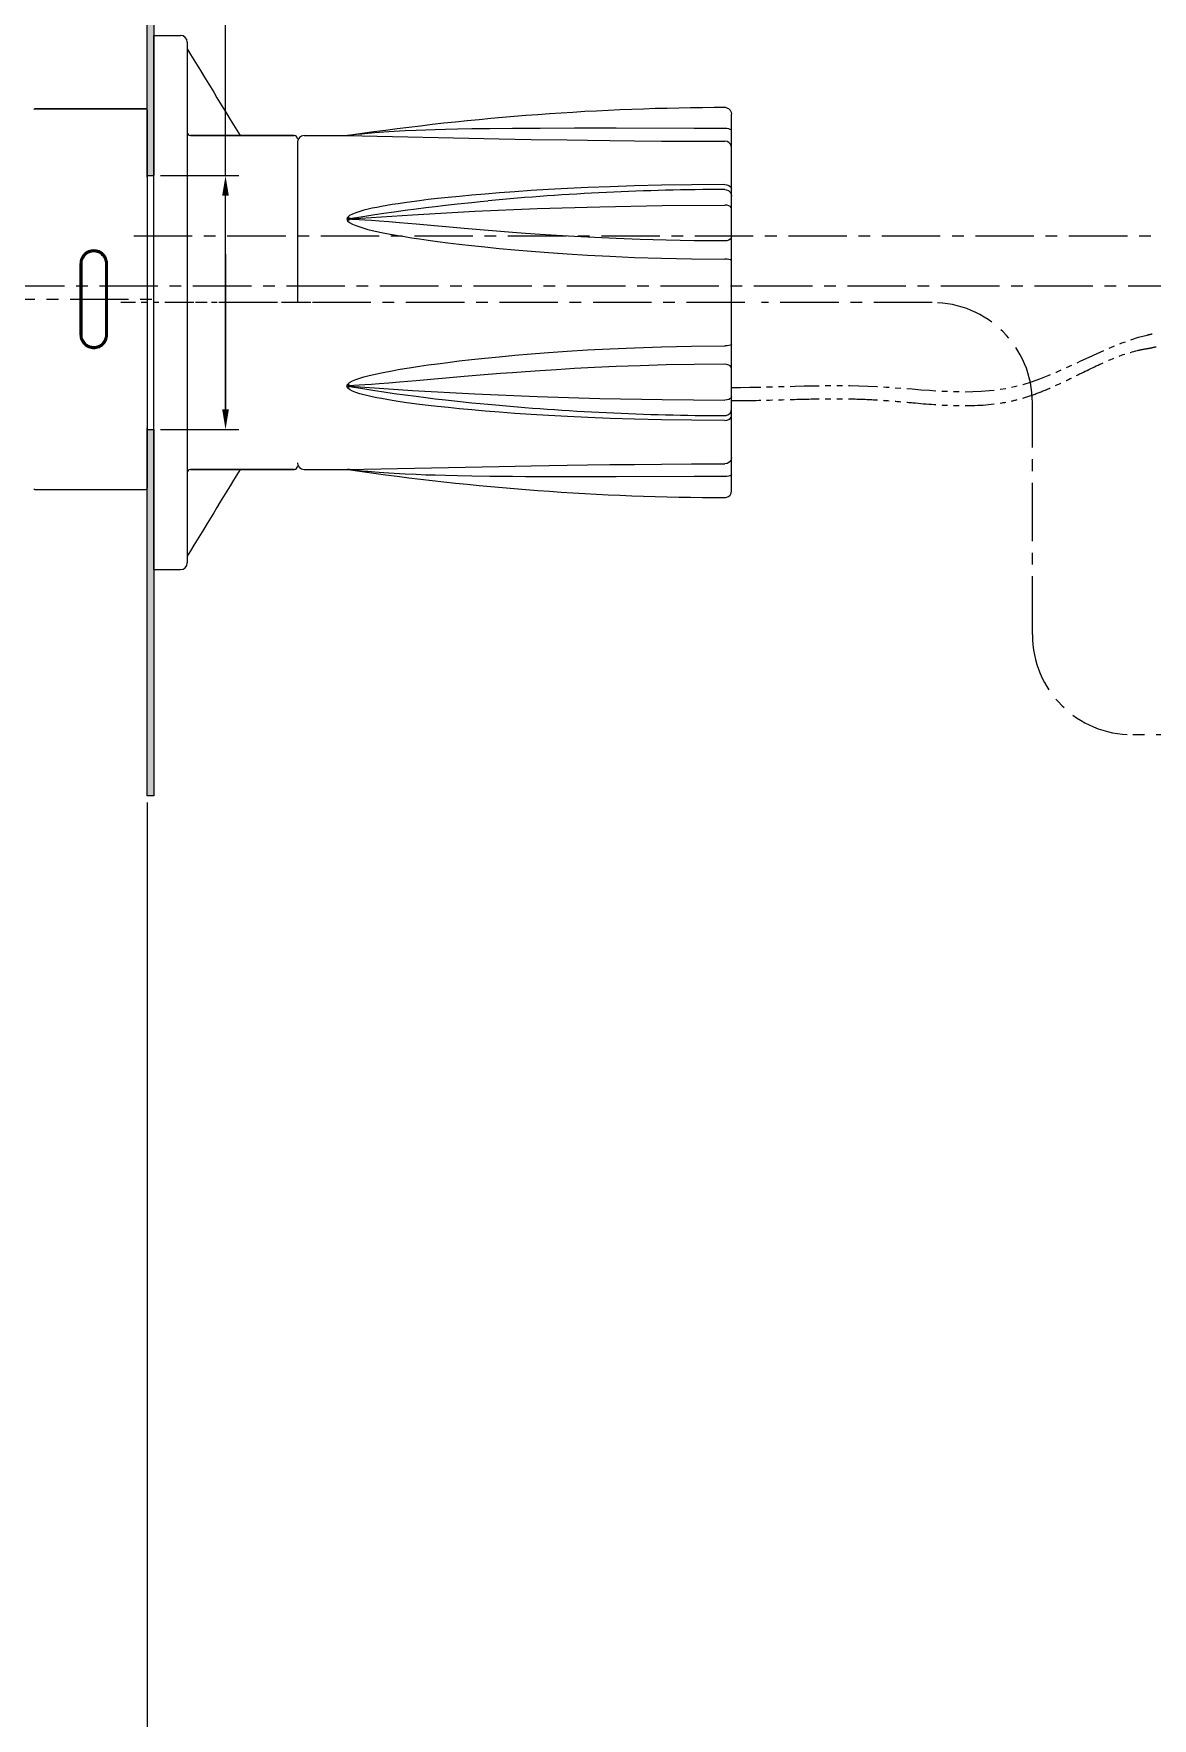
# Model space of a CAD drawing. Extents: x 26988 to 27829, y -7342 to -6748.
# Drawn here: x 27352.5 to 27520, y -7198.8 to -6946.5 of the extents above; entities that cross this region are included whole.
import ezdxf

# ---------------------------------------------------------------- set-up
doc = ezdxf.new("R2010")
doc.units = 0
doc.header["$LTSCALE"] = 7
doc.header["$MEASUREMENT"] = 0
doc.linetypes.add('CENTER', pattern=[2, 1.25, -0.25, 0.25, -0.25])
doc.linetypes.add('PHANTOM2', pattern=[1.25, 0.625, -0.125, 0.125, -0.125, 0.125, -0.125])
doc.layers.get('0').update_dxf_attribs({"color": 2, "linetype": 'CONTINUOUS'})
for name, color, linetype in [('CL', 1, 'CENTER'), ('D', 2, 'CONTINUOUS'), ('DWG', 7, 'CONTINUOUS'), ('HT', 3, 'CONTINUOUS'), ('PH', 3, 'PHANTOM2')]:
    doc.layers.add(name, color=color, linetype=linetype)

msp = doc.modelspace()

# ---------------------------------------------------------------- hatches: boundary and pattern name
at = {"layer": 'HT'}
h = msp.add_hatch(dxfattribs=at)
h.set_pattern_fill('DOTS', color=256, scale=7)
h.set_pattern_definition([(0, (-8411.28894, -90.08687), (0.21875, 0.4375), [0, -0.4375])])
h.paths.add_polyline_path([(27369.47, -7005.75), (27370.47, -7005.75), (27370.47, -7060.63), (27369.47, -7060.63)])
h.paths.add_polyline_path([(27369.47, -6967.75), (27370.47, -6967.75), (27370.47, -6911.04), (27369.47, -6911.04)])

# ---------------------------------------------------------------- linework, layer by layer
msp.add_line((27369.47, -7005.75), (27370.47, -7005.75))
at = {"layer": 'CL'}
for p, q in [((27367.47, -6976.75), (27658.62, -6976.75)), ((27292.32, -6984.25), (27588.28, -6984.25)), ((27458.97, -6986.75), (27374.97, -6986.75))]:
    msp.add_line(p, q, dxfattribs=at)
at = {"layer": 'CL', "linetype": 'CENTER'}
for p, q in [((27203.92, -6986.25), (27371.47, -6986.25)), ((27487.01, -6986.75), (27461.46, -6986.75)), ((27502.01, -7036.48), (27502.01, -7001.75)), ((27725.3, -7051.48), (27517.01, -7051.48))]:
    msp.add_line(p, q, dxfattribs=at)
for centre, start, end in [((27487.01, -7001.75), 0, 90), ((27517.01, -7036.48), 180, 270)]:
    msp.add_arc(centre, 15, start, end, dxfattribs=at)
at = {"layer": 'D', "ltscale": 0.6}
for p, q in [((27381.2, -6967.75), (27381.2, -6925.17)), ((27369.47, -6967.75), (27370.47, -6967.75)), ((27371.47, -6967.75), (27383.2, -6967.75)), ((27381.2, -7002.75), (27381.2, -6970.75)), ((27371.47, -7005.75), (27383.2, -7005.75)), ((27369.47, -7061.63), (27369.47, -7211.47))]:
    msp.add_line(p, q, dxfattribs=at)
for points in [[(27369.47, -6967.75), (27369.47, -6911.04), (27370.47, -6911.04), (27370.47, -6967.75)], [(27370.47, -7005.75), (27370.47, -7060.63), (27369.47, -7060.63), (27369.47, -7005.75)]]:
    msp.add_lwpolyline(points, dxfattribs=at)
for points in [[(27380.7, -6970.75), (27381.7, -6970.75), (27381.2, -6967.75)], [(27380.7, -7002.75), (27381.7, -7002.75), (27381.2, -7005.75)]]:
    msp.add_solid(points, dxfattribs=at)
at = {"layer": 'DWG'}
for p, q in [((27370.47, -7026.75), (27370.47, -6946.75)), ((27370.47, -6946.75), (27374.47, -6946.75)), ((27375.47, -6947.75), (27375.47, -7025.75)), ((27369.27, -6957.75), (27352.67, -6957.75)), ((27352.67, -6957.75), (27369.27, -6957.75)), ((27456.12, -6957.55), (27456.49, -6957.7)), ((27456.12, -6957.55), (27456.49, -6957.7)), ((27456.49, -6957.7), (27456.75, -6957.92)), ((27369.47, -6957.95), (27369.47, -7014.55)), ((27369.47, -6968), (27369.47, -6957.95)), ((27456.75, -6957.92), (27456.92, -6958.22)), ((27456.92, -6958.22), (27456.97, -6958.55)), ((27456.97, -7014.95), (27456.97, -6958.55)), ((27375.97, -6961.75), (27391.47, -6961.75)), ((27391.47, -6961.75), (27375.97, -6961.75)), ((27391.97, -6962.75), (27391.97, -6986.75)), ((27392.97, -6961.75), (27399.38, -6961.75)), ((27399.38, -6961.75), (27422.19, -6962.22)), ((27399.61, -6961.75), (27399.47, -6961.75)), ((27399.72, -6961.73), (27399.89, -6961.71)), ((27399.89, -6961.71), (27399.9, -6961.71)), ((27399.9, -6961.71), (27399.89, -6961.71)), ((27399.9, -6961.71), (27399.9, -6961.71)), ((27411.17, -6960.93), (27409.72, -6960.98)), ((27412.6, -6960.88), (27411.17, -6960.93)), ((27414.13, -6960.84), (27412.6, -6960.88)), ((27415.91, -6960.8), (27414.13, -6960.84)), ((27418.08, -6960.76), (27415.91, -6960.8)), ((27420.78, -6960.72), (27418.08, -6960.76)), ((27424.15, -6960.69), (27420.78, -6960.72)), ((27422.19, -6962.22), (27426.95, -6962.31)), ((27439.69, -6960.66), (27433.46, -6960.66)), ((27408.12, -6972.93), (27409.72, -6972.71)), ((27409.72, -6972.71), (27411.17, -6972.53)), ((27411.17, -6972.53), (27412.59, -6972.36)), ((27412.59, -6972.36), (27414.12, -6972.18)), ((27414.12, -6972.18), (27415.91, -6971.98)), ((27415.91, -6971.98), (27418.08, -6971.76)), ((27399.89, -6974.23), (27399.9, -6974.23)), ((27399.9, -6974.27), (27399.9, -6974.19)), ((27402.05, -6973.82), (27403.58, -6973.58)), ((27403.04, -6974.48), (27402.05, -6974.42)), ((27404.19, -6974.57), (27403.04, -6974.48)), ((27403.58, -6973.58), (27404.88, -6973.38)), ((27405.63, -6974.68), (27404.19, -6974.57)), ((27404.88, -6973.38), (27406.44, -6973.16)), ((27407.27, -6974.81), (27405.63, -6974.68)), ((27406.44, -6973.16), (27408.12, -6972.93)), ((27409.72, -6975.02), (27407.27, -6974.81)), ((27416.94, -6975.66), (27409.72, -6975.02)), ((27419.35, -6975.86), (27416.94, -6975.66)), ((27381.22, -6979.5), (27381.22, -7004)), ((27359.42, -6991.63), (27359.42, -6980.88)), ((27359.49, -6980.76), (27359.47, -6980.98)), ((27359.47, -6980.98), (27359.47, -6991.53)), ((27359.67, -6980.94), (27359.67, -6991.57)), ((27363.27, -6991.57), (27363.27, -6980.94)), ((27363.47, -6991.53), (27363.47, -6980.97)), ((27363.52, -6991.63), (27363.52, -6980.88)), ((27363.46, -6991.75), (27363.47, -6991.53)), ((27381.22, -7003.75), (27381.22, -6991.75)), ((27416.94, -6997.85), (27409.72, -6998.48)), ((27419.35, -6997.64), (27416.94, -6997.85)), ((27399.89, -6999.27), (27399.9, -6999.28)), ((27399.9, -6999.23), (27399.9, -6999.31)), ((27403.04, -6999.02), (27402.05, -6999.09)), ((27402.05, -6999.69), (27403.58, -6999.93)), ((27404.19, -6998.94), (27403.04, -6999.02)), ((27403.58, -6999.93), (27404.88, -7000.12)), ((27405.63, -6998.83), (27404.19, -6998.94)), ((27404.88, -7000.12), (27406.44, -7000.35)), ((27407.27, -6998.69), (27405.63, -6998.83)), ((27406.44, -7000.35), (27408.12, -7000.58)), ((27409.72, -6998.48), (27407.27, -6998.69)), ((27408.12, -7000.58), (27409.72, -7000.79)), ((27409.72, -7000.79), (27411.17, -7000.97)), ((27411.17, -7000.97), (27412.59, -7001.15)), ((27412.59, -7001.15), (27414.12, -7001.33)), ((27414.12, -7001.33), (27415.91, -7001.52)), ((27415.91, -7001.52), (27418.08, -7001.75)), ((27369.47, -7015.55), (27369.47, -7005.5)), ((27375.97, -7011.75), (27391.47, -7011.75)), ((27391.47, -7011.75), (27375.97, -7011.75)), ((27392.97, -7011.75), (27399.38, -7011.75)), ((27399.38, -7011.75), (27422.19, -7011.29)), ((27399.61, -7011.76), (27399.47, -7011.75)), ((27399.72, -7011.77), (27399.89, -7011.8)), ((27399.89, -7011.8), (27399.9, -7011.8)), ((27399.9, -7011.8), (27399.89, -7011.8)), ((27399.9, -7011.8), (27399.9, -7011.8)), ((27411.17, -7012.58), (27409.72, -7012.52)), ((27412.6, -7012.62), (27411.17, -7012.58)), ((27414.13, -7012.67), (27412.6, -7012.62)), ((27415.91, -7012.71), (27414.13, -7012.67)), ((27418.08, -7012.75), (27415.91, -7012.71)), ((27420.78, -7012.78), (27418.08, -7012.75)), ((27424.15, -7012.82), (27420.78, -7012.78)), ((27422.19, -7011.29), (27426.95, -7011.2)), ((27439.69, -7012.84), (27433.46, -7012.84)), ((27352.67, -7014.75), (27369.27, -7014.75)), ((27456.49, -7015.81), (27456.75, -7015.58)), ((27456.75, -7015.58), (27456.92, -7015.29)), ((27456.92, -7015.29), (27456.97, -7014.95)), ((27456.12, -7015.95), (27456.49, -7015.81)), ((27370.47, -7026.75), (27374.47, -7026.75))]:
    msp.add_line(p, q, dxfattribs=at)
for points in [[(27399.38, -6961.75), (27399.55, -6961.75), (27399.72, -6961.73)], [(27399.9, -6961.71), (27399.76, -6961.73), (27399.61, -6961.75)], [(27400.79, -6961.61), (27400.12, -6961.68), (27399.9, -6961.71)], [(27409.72, -6960.98), (27408.11, -6961.06), (27407.27, -6961.1), (27406.44, -6961.15), (27405.63, -6961.2), (27404.88, -6961.25), (27404.19, -6961.3), (27403.58, -6961.35), (27403.04, -6961.39), (27402.53, -6961.43), (27402.05, -6961.48), (27401.62, -6961.52), (27401.21, -6961.56), (27400.79, -6961.61)], [(27433.46, -6960.66), (27428.32, -6960.67), (27426.13, -6960.68), (27424.15, -6960.69)], [(27426.95, -6962.31), (27432.37, -6962.4), (27435.42, -6962.44), (27438.75, -6962.49), (27442.43, -6962.53), (27446.5, -6962.56), (27450.99, -6962.59), (27455.97, -6962.6)], [(27455.97, -6960.68), (27451.38, -6960.68), (27439.69, -6960.66)], [(27456.97, -6961.01), (27456.92, -6960.91), (27456.78, -6960.82), (27456.56, -6960.75), (27456.28, -6960.7), (27455.97, -6960.68)], [(27456.97, -6963.57), (27456.93, -6963.27), (27456.79, -6963.01), (27456.57, -6962.79), (27456.29, -6962.65), (27455.97, -6962.6)], [(27455.97, -6969.09), (27451, -6969.12), (27446.5, -6969.19), (27442.44, -6969.29), (27438.77, -6969.41), (27435.43, -6969.54), (27432.38, -6969.68), (27429.58, -6969.83), (27426.97, -6969.99), (27424.51, -6970.16), (27422.21, -6970.33), (27420.06, -6970.5), (27418.06, -6970.67), (27416.22, -6970.85), (27414.52, -6971.01), (27412.96, -6971.18), (27411.55, -6971.34), (27410.26, -6971.5), (27409.09, -6971.65), (27408.02, -6971.81), (27407.04, -6971.95), (27406.15, -6972.09), (27405.33, -6972.23), (27404.57, -6972.37), (27403.86, -6972.5), (27403.18, -6972.63), (27402.54, -6972.78), (27401.91, -6972.93), (27401.3, -6973.11), (27400.73, -6973.3), (27400.19, -6973.51), (27399.76, -6973.74), (27399.47, -6974.01)], [(27455.97, -6969.09), (27456.28, -6969.12), (27456.55, -6969.22), (27456.77, -6969.37), (27456.92, -6969.57), (27456.97, -6969.79)], [(27455.97, -6969.83), (27456.17, -6969.85), (27456.49, -6969.97), (27456.75, -6970.2), (27456.92, -6970.49), (27456.97, -6970.83)], [(27399.9, -6974.23), (27409.2, -6973.61), (27418.52, -6973.09), (27427.86, -6972.69), (27437.22, -6972.4), (27446.59, -6972.22), (27455.97, -6972.15)], [(27418.08, -6971.76), (27419.35, -6971.63), (27420.49, -6971.52)], [(27456.97, -6972.65), (27456.92, -6972.5), (27456.79, -6972.36), (27456.57, -6972.25), (27456.29, -6972.18), (27455.97, -6972.15)], [(27399.47, -6974.01), (27399.42, -6974.08), (27399.39, -6974.17), (27399.38, -6974.25)], [(27399.89, -6974.23), (27399.72, -6974.24), (27399.55, -6974.25), (27399.38, -6974.25)], [(27399.38, -6974.25), (27399.39, -6974.34), (27399.42, -6974.42), (27399.47, -6974.5)], [(27399.9, -6974.19), (27399.76, -6974.13), (27399.61, -6974.07), (27399.47, -6974.01)], [(27399.9, -6974.27), (27399.76, -6974.35), (27399.61, -6974.43), (27399.47, -6974.5)], [(27399.47, -6974.5), (27399.75, -6974.77), (27400.19, -6975.01), (27400.72, -6975.23), (27401.3, -6975.43), (27401.91, -6975.62), (27402.53, -6975.79), (27403.17, -6975.94), (27403.85, -6976.09), (27404.56, -6976.24), (27405.32, -6976.39), (27406.14, -6976.54), (27407.03, -6976.7), (27408.01, -6976.87), (27409.07, -6977.04), (27410.24, -6977.22), (27411.53, -6977.41), (27412.95, -6977.6), (27414.5, -6977.8), (27416.2, -6978), (27418.05, -6978.21), (27420.04, -6978.43), (27422.19, -6978.64), (27424.5, -6978.86), (27426.95, -6979.07), (27429.56, -6979.27), (27432.37, -6979.47), (27435.42, -6979.66), (27438.75, -6979.83), (27442.43, -6979.99), (27446.5, -6980.12), (27450.99, -6980.22), (27455.97, -6980.27)], [(27399.89, -6974.23), (27399.89, -6974.22), (27399.89, -6974.2), (27399.9, -6974.19)], [(27399.9, -6974.27), (27399.89, -6974.26), (27399.89, -6974.25), (27399.89, -6974.23)], [(27399.9, -6974.19), (27400.12, -6974.14), (27400.42, -6974.08), (27400.79, -6974.02), (27402.05, -6973.82)], [(27400.42, -6974.32), (27400.12, -6974.3), (27399.9, -6974.27)], [(27402.05, -6974.42), (27401.21, -6974.36), (27400.42, -6974.32)], [(27455.97, -6977.52), (27451.38, -6977.49), (27447.15, -6977.41), (27443.26, -6977.29), (27439.69, -6977.16), (27436.43, -6977.01), (27433.46, -6976.85), (27430.76, -6976.69), (27428.32, -6976.54), (27426.13, -6976.39), (27424.15, -6976.24), (27422.37, -6976.1), (27419.35, -6975.86)], [(27456.97, -6976.87), (27456.92, -6977.07), (27456.78, -6977.25), (27456.56, -6977.4), (27456.28, -6977.49), (27455.97, -6977.52)], [(27363.47, -6980.97), (27363.46, -6980.77), (27363.4, -6980.44), (27363.28, -6980.12), (27363.1, -6979.83), (27362.88, -6979.58), (27362.61, -6979.37), (27362.31, -6979.2), (27361.99, -6979.08), (27361.65, -6979.03), (27361.31, -6979.03), (27360.97, -6979.08), (27360.64, -6979.19), (27360.34, -6979.36), (27360.08, -6979.57), (27359.85, -6979.83), (27359.68, -6980.11), (27359.55, -6980.43), (27359.49, -6980.76)], [(27456.97, -6980.52), (27456.93, -6980.44), (27456.79, -6980.37), (27456.57, -6980.32), (27456.29, -6980.28), (27455.97, -6980.27)], [(27359.47, -6991.53), (27359.48, -6991.74), (27359.55, -6992.07), (27359.67, -6992.38), (27359.85, -6992.67), (27360.07, -6992.93), (27360.33, -6993.14), (27360.63, -6993.31), (27360.96, -6993.42), (27361.3, -6993.48), (27361.64, -6993.48), (27361.98, -6993.42), (27362.3, -6993.31), (27362.6, -6993.15), (27362.87, -6992.93), (27363.09, -6992.68), (27363.27, -6992.39), (27363.39, -6992.08), (27363.46, -6991.75)], [(27456.97, -6992.98), (27456.93, -6993.06), (27456.79, -6993.13), (27456.57, -6993.19), (27456.29, -6993.23), (27455.97, -6993.24)], [(27399.47, -6999), (27399.75, -6998.74), (27400.19, -6998.49), (27400.72, -6998.28), (27401.3, -6998.07), (27401.91, -6997.89), (27402.53, -6997.72), (27403.17, -6997.56), (27403.85, -6997.41), (27404.56, -6997.27), (27405.32, -6997.12), (27406.14, -6996.96), (27407.03, -6996.8), (27408.01, -6996.64), (27409.07, -6996.46), (27410.24, -6996.28), (27411.53, -6996.1), (27412.95, -6995.91), (27414.5, -6995.71), (27416.2, -6995.5), (27418.05, -6995.29), (27420.04, -6995.08), (27422.19, -6994.86), (27424.5, -6994.65), (27426.95, -6994.44), (27429.56, -6994.23), (27432.37, -6994.04), (27435.42, -6993.85), (27438.75, -6993.67), (27442.43, -6993.52), (27446.5, -6993.38), (27450.99, -6993.29), (27455.97, -6993.24)], [(27455.97, -6995.98), (27451.38, -6996.02), (27447.15, -6996.1), (27443.26, -6996.21), (27439.69, -6996.35), (27436.43, -6996.5), (27433.46, -6996.65), (27430.76, -6996.81), (27428.32, -6996.97), (27426.13, -6997.12), (27424.15, -6997.27), (27422.37, -6997.4), (27419.35, -6997.64)], [(27456.97, -6996.64), (27456.92, -6996.44), (27456.78, -6996.25), (27456.56, -6996.11), (27456.28, -6996.01), (27455.97, -6995.98)], [(27399.38, -6999.25), (27399.39, -6999.17), (27399.42, -6999.08), (27399.47, -6999)], [(27399.47, -6999.5), (27399.42, -6999.42), (27399.39, -6999.34), (27399.38, -6999.25)], [(27399.89, -6999.27), (27399.72, -6999.26), (27399.55, -6999.26), (27399.38, -6999.25)], [(27399.9, -6999.23), (27399.76, -6999.15), (27399.61, -6999.08), (27399.47, -6999)], [(27399.9, -6999.31), (27399.76, -6999.37), (27399.61, -6999.43), (27399.47, -6999.5)], [(27455.97, -7004.42), (27451, -7004.38), (27446.5, -7004.31), (27442.44, -7004.22), (27438.77, -7004.1), (27435.43, -7003.96), (27432.38, -7003.82), (27429.58, -7003.67), (27426.97, -7003.51), (27424.51, -7003.35), (27422.21, -7003.18), (27420.06, -7003), (27418.06, -7002.83), (27416.22, -7002.66), (27414.52, -7002.49), (27412.96, -7002.33), (27411.55, -7002.16), (27410.26, -7002.01), (27409.09, -7001.85), (27408.02, -7001.7), (27407.04, -7001.55), (27406.15, -7001.41), (27405.33, -7001.27), (27404.57, -7001.14), (27403.86, -7001.01), (27403.18, -7000.87), (27402.54, -7000.73), (27401.91, -7000.57), (27401.3, -7000.4), (27400.73, -7000.21), (27400.19, -7000), (27399.76, -6999.76), (27399.47, -6999.5)], [(27399.9, -6999.23), (27399.89, -6999.25), (27399.89, -6999.26), (27399.89, -6999.27)], [(27399.89, -6999.27), (27399.89, -6999.29), (27399.89, -6999.3), (27399.9, -6999.32)], [(27400.42, -6999.19), (27400.12, -6999.21), (27399.9, -6999.23)], [(27399.9, -6999.28), (27409.2, -6999.9), (27418.52, -7000.41), (27427.86, -7000.81), (27437.22, -7001.1), (27446.59, -7001.28), (27455.97, -7001.35)], [(27399.9, -6999.31), (27400.12, -6999.37), (27400.42, -6999.42), (27400.79, -6999.49), (27402.05, -6999.69)], [(27402.05, -6999.09), (27401.21, -6999.14), (27400.42, -6999.19)], [(27418.08, -7001.75), (27419.35, -7001.88), (27420.49, -7001.98)], [(27456.97, -7000.85), (27456.92, -7001.01), (27456.79, -7001.14), (27456.57, -7001.25), (27456.29, -7001.33), (27455.97, -7001.35)], [(27455.97, -7003.68), (27456.17, -7003.66), (27456.49, -7003.53), (27456.75, -7003.31), (27456.92, -7003.01), (27456.97, -7002.68)], [(27455.97, -7004.42), (27456.28, -7004.38), (27456.55, -7004.29), (27456.77, -7004.14), (27456.92, -7003.94), (27456.97, -7003.71)], [(27456.97, -7009.94), (27456.93, -7010.24), (27456.79, -7010.5), (27456.57, -7010.71), (27456.29, -7010.85), (27455.97, -7010.91)], [(27399.38, -7011.75), (27399.55, -7011.76), (27399.72, -7011.77)], [(27399.9, -7011.8), (27399.76, -7011.77), (27399.61, -7011.76)], [(27400.79, -7011.9), (27400.12, -7011.82), (27399.9, -7011.8)], [(27409.72, -7012.52), (27408.11, -7012.45), (27407.27, -7012.4), (27406.44, -7012.36), (27405.63, -7012.31), (27404.88, -7012.26), (27404.19, -7012.21), (27403.58, -7012.16), (27403.04, -7012.12), (27402.53, -7012.07), (27402.05, -7012.03), (27401.62, -7011.99), (27401.21, -7011.94), (27400.79, -7011.9)], [(27433.46, -7012.84), (27428.32, -7012.84), (27426.13, -7012.83), (27424.15, -7012.82)], [(27426.95, -7011.2), (27432.37, -7011.11), (27435.42, -7011.06), (27438.75, -7011.02), (27442.43, -7010.98), (27446.5, -7010.94), (27450.99, -7010.92), (27455.97, -7010.91)], [(27455.97, -7012.82), (27451.38, -7012.82), (27439.69, -7012.84)], [(27456.97, -7012.5), (27456.92, -7012.6), (27456.78, -7012.69), (27456.56, -7012.76), (27456.28, -7012.81), (27455.97, -7012.82)]]:
    msp.add_lwpolyline(points, dxfattribs=at)
for centre, radius, start, end in [((27374.47, -6947.75), 1, 0, 90), ((27352.67, -6957.95), 0.2, 90, 157.5), ((27369.27, -6957.95), 0.2, 0, 90), ((27369.27, -6957.95), 0.2, 0, 90), ((27457.01, -7352.12), 394.57, 90.1289, 98.3222), ((27375.97, -6961.25), 0.5, 180, 270), ((27391.47, -6962.25), 0.5, 0, 90), ((27392.97, -6962.75), 1, 90, 180), ((27457.01, -7364.39), 394.57, 90.151, 95.309), ((27361.42, -6981.91), 1.99, 167.4817, 179.995), ((27361.53, -6981.91), 1.99, 0.005, 12.5183), ((27361.42, -6990.59), 1.99, 180.005, 192.5183), ((27361.53, -6990.59), 1.99, 347.4817, 359.995), ((27457.01, -6609.11), 394.57, 264.691, 269.849), ((27375.97, -7012.25), 0.5, 90, 180), ((27391.47, -7011.25), 0.5, 270, 0), ((27392.97, -7010.75), 1, 180, 270), ((27457.01, -6621.39), 394.57, 261.6778, 269.8711), ((27352.67, -7014.55), 0.2, 202.5, 270), ((27369.27, -7014.55), 0.2, 270, 0), ((27374.47, -7025.75), 1, 270, 0)]:
    msp.add_arc(centre, radius, start, end, dxfattribs=at)
for points, knots in [([(27375.47, -6948.78), (27378.11, -6953.1), (27380.75, -6957.43), (27383.38, -6961.75), (27383.38, -6961.75), (27383.38, -6961.75), (27383.38, -6961.75)], [0, 0, 0, 0, 1, 1, 1, 1.000009, 1.000009, 1.000009, 1.000009]), ([(27363.52, -6980.88), (27363.52, -6980.61), (27363.42, -6980.08), (27362.96, -6979.42), (27362.28, -6978.98), (27361.47, -6978.83), (27360.67, -6978.98), (27359.99, -6979.42), (27359.53, -6980.08), (27359.42, -6980.61), (27359.42, -6980.88)], [0, 0, 0, 0, 0.124031, 0.248278, 0.373624, 0.5, 0.626376, 0.751722, 0.875969, 1, 1, 1, 1]), ([(27363.27, -6980.94), (27363.27, -6980.71), (27363.18, -6980.24), (27362.78, -6979.65), (27362.18, -6979.26), (27361.47, -6979.12), (27360.77, -6979.26), (27360.17, -6979.65), (27359.77, -6980.24), (27359.67, -6980.71), (27359.67, -6980.94)], [0, 0, 0, 0, 0.124022, 0.248337, 0.373689, 0.500003, 0.626317, 0.75167, 0.875982, 1, 1, 1, 1]), ([(27359.48, -6980.97), (27359.48, -6980.97), (27359.48, -6980.97), (27359.47, -6980.97), (27359.47, -6980.98)], [0, 0, 0, 0, 0.331397, 1, 1, 1, 1]), ([(27359.67, -6980.94), (27359.63, -6980.94), (27359.58, -6980.94), (27359.52, -6980.95), (27359.49, -6980.96), (27359.48, -6980.97)], [0, 0, 0, 0, 0.610123, 0.843291, 1, 1, 1, 1]), ([(27363.27, -6980.94), (27363.29, -6980.94), (27363.34, -6980.94), (27363.4, -6980.95), (27363.44, -6980.96)], [0, 0, 0, 0, 0.286893, 1, 1, 1, 1]), ([(27363.44, -6980.96), (27363.44, -6980.96), (27363.45, -6980.96), (27363.46, -6980.96), (27363.46, -6980.97)], [0, 0, 0, 0, 0.298969, 1, 1, 1, 1]), ([(27363.46, -6980.97), (27363.47, -6980.97), (27363.47, -6980.97), (27363.47, -6980.97), (27363.47, -6980.98)], [0, 0, 0, 0, 0.331397, 1, 1, 1, 1]), ([(27359.42, -6991.63), (27359.42, -6991.89), (27359.53, -6992.42), (27359.99, -6993.09), (27360.67, -6993.53), (27361.47, -6993.68), (27362.28, -6993.53), (27362.96, -6993.09), (27363.42, -6992.42), (27363.52, -6991.89), (27363.52, -6991.63)], [0, 0, 0, 0, 0.124031, 0.248278, 0.373624, 0.5, 0.626376, 0.751722, 0.875969, 1, 1, 1, 1]), ([(27359.48, -6991.54), (27359.48, -6991.54), (27359.48, -6991.54), (27359.47, -6991.53), (27359.47, -6991.53)], [0, 0, 0, 0, 0.331397, 1, 1, 1, 1]), ([(27359.67, -6991.57), (27359.63, -6991.57), (27359.58, -6991.56), (27359.52, -6991.55), (27359.49, -6991.55), (27359.48, -6991.54)], [0, 0, 0, 0, 0.610122, 0.843291, 1, 1, 1, 1]), ([(27359.67, -6991.57), (27359.67, -6991.8), (27359.77, -6992.26), (27360.17, -6992.85), (27360.77, -6993.25), (27361.47, -6993.38), (27362.18, -6993.25), (27362.78, -6992.85), (27363.18, -6992.26), (27363.27, -6991.8), (27363.27, -6991.57)], [0, 0, 0, 0, 0.124018, 0.24833, 0.373683, 0.499997, 0.626311, 0.751663, 0.875978, 1, 1, 1, 1]), ([(27363.27, -6991.57), (27363.29, -6991.57), (27363.34, -6991.56), (27363.4, -6991.56), (27363.44, -6991.55)], [0, 0, 0, 0, 0.286893, 1, 1, 1, 1]), ([(27363.44, -6991.55), (27363.44, -6991.55), (27363.45, -6991.55), (27363.46, -6991.54), (27363.46, -6991.54)], [0, 0, 0, 0, 0.298969, 1, 1, 1, 1]), ([(27363.46, -6991.54), (27363.47, -6991.54), (27363.47, -6991.54), (27363.47, -6991.53), (27363.47, -6991.53)], [0, 0, 0, 0, 0.331397, 1, 1, 1, 1])]:
    msp.add_open_spline(points, degree=3, knots=knots, dxfattribs=at)
msp.add_open_spline([(27383.38, -7011.75), (27380.75, -7016.08), (27378.11, -7020.4), (27375.47, -7024.73)], degree=3, dxfattribs=at)
at = {"layer": 'PH'}
msp.add_line((27393.97, -6986.75), (27365.54, -6986.75), dxfattribs=at)
for points, knots in [([(27456.97, -6999.46), (27464.19, -6999.46), (27478.27, -6998.45), (27500.07, -7002.08), (27512.67, -6993.08), (27519.69, -6991.5), (27519.96, -6991.44)], [44.486015, 44.486015, 44.486015, 44.486015, 66.261981, 86.824048, 108.092924, 108.917077, 108.917077, 108.917077, 108.917077]), ([(27456.97, -7001.44), (27459.15, -7001.44), (27461.31, -7001.39), (27465.4, -7001.28), (27467.33, -7001.22), (27470.92, -7001.16), (27472.58, -7001.14), (27475.57, -7001.19), (27476.9, -7001.23), (27479.26, -7001.36), (27480.3, -7001.43), (27482.39, -7001.61), (27483.45, -7001.7), (27486.64, -7001.98), (27488.8, -7002.15), (27493.13, -7002.22), (27495.31, -7002.12), (27498.2, -7001.65), (27498.91, -7001.5), (27500.46, -7001.11), (27501.29, -7000.85), (27502.92, -7000.27), (27503.71, -6999.95), (27506.07, -6998.94), (27507.59, -6998.18), (27510.57, -6996.72), (27512.03, -6996), (27514.91, -6994.77), (27516.33, -6994.26), (27518.23, -6993.81), (27518.72, -6993.71), (27519.66, -6993.57), (27520.08, -6993.46), (27520.54, -6993.36)], [44.485397, 44.485397, 44.485397, 44.485397, 50.958667, 50.958667, 56.773138, 56.773138, 61.789334, 61.789334, 65.818474, 65.818474, 68.939786, 68.939786, 72.061099, 72.061099, 78.303723, 78.303723, 84.546348, 84.546348, 86.588854, 86.588854, 89.032113, 89.032113, 91.475372, 91.475372, 96.361889, 96.361889, 101.248407, 101.248407, 106.134924, 106.134924, 107.821409, 107.821409, 109.38064, 109.38064, 109.38064, 109.38064])]:
    msp.add_open_spline(points, degree=3, knots=knots, dxfattribs=at)

doc.saveas('drawing.dxf')
